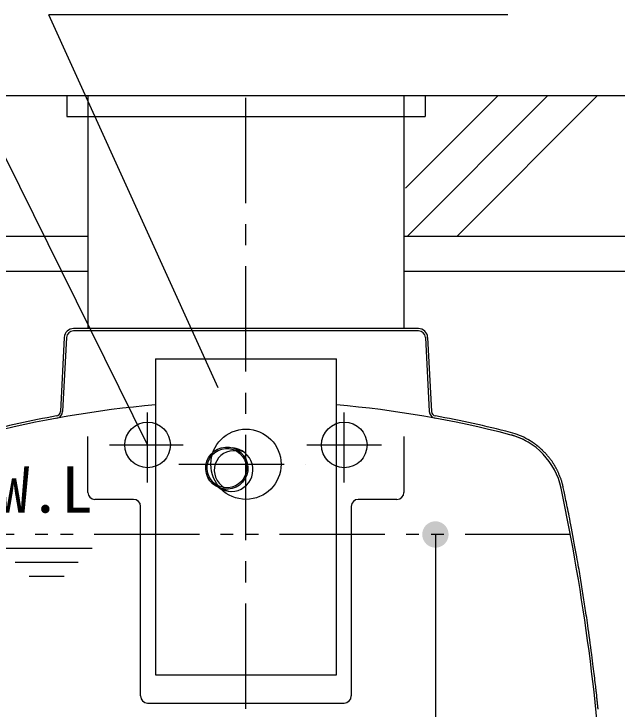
# Model space of a CAD drawing. Units: millimetres, scale not verified. Extents: x -23334 to 8910, y -6308 to 6308.
# Drawn here: x 1034 to 1893, y -2309 to -1319 of the extents above; entities that cross this region are included whole.
import ezdxf
from ezdxf.enums import TextEntityAlignment as Align

# ---------------------------------------------------------------- set-up
doc = ezdxf.new("R2010")
doc.units = ezdxf.units.MM
doc.header["$LTSCALE"] = 30
doc.linetypes.add('CHAIN1', pattern=[8, 5, -1, 1, -1])
doc.linetypes.add('DOUBLE_CHAIN1', pattern=[8.8, 5, -1, 0.6, -0.6, 0.6, -1])
for name, color, linetype, lineweight in [('0-1_空気管', 3, 'Continuous', 25), ('0-2_機器', 2, 'Continuous', 25), ('1-7_00クル-フ-6寸法', 132, 'Continuous', 25)]:
    doc.layers.add(name, color=color, linetype=linetype, lineweight=lineweight)
doc.styles.add('ＭＳ ゴシック', font='')
doc.styles.get('ＭＳ ゴシック').set_extended_font_data('MS Gothic')

msp = doc.modelspace()

# ---------------------------------------------------------------- linework, layer by layer
at = {"layer": '0-1_空気管'}
for p, q in [((1324.67, -1851.51), (1083.61, -1320.24)), ((1737.2, -1320.24), (1083.61, -1320.24)), ((1109.12, -1435.29), (1109.12, -1465.29)), ((1139.25, -1767.09), (1139.25, -1435.29)), ((1588.98, -1435.29), (1588.98, -1767.09)), ((1109.12, -1465.29), (1619.12, -1465.29)), ((1609.63, -1767.09), (1118.61, -1767.09)), ((1609.63, -1767.09), (1118.61, -1767.09)), ((1609.63, -1767.09), (1118.61, -1767.09)), ((1609.63, -1767.09), (1118.61, -1767.09)), ((1609.63, -1770.29), (1118.61, -1770.29)), ((1105.43, -1779.6), (1099.89, -1885.17)), ((1108.62, -1779.77), (1103.09, -1885.34)), ((1619.62, -1779.77), (1625.15, -1885.34)), ((1622.81, -1779.6), (1628.34, -1885.17)), ((1235.12, -1810.29), (1493.12, -1810.29)), ((1235.12, -1810.29), (1235.12, -2260.29)), ((1493.12, -2260.29), (1493.12, -1810.29)), ((1139.12, -2000.29), (1139.12, -1920.81)), ((1589.12, -1920.81), (1589.12, -2000.29)), ((1346.65, -1937.5), (1356.32, -1940.85)), ((1327.02, -1994.2), (1338.04, -1998.01)), ((1204.12, -2010.29), (1149.12, -2010.29)), ((1579.12, -2010.29), (1524.12, -2010.29)), ((1214.12, -2290.29), (1214.12, -2020.29)), ((1514.12, -2020.29), (1514.12, -2290.29)), ((1145.18, -2080.29), (1015.67, -2080.29)), ((1125.18, -2100.29), (1035.67, -2100.29)), ((1105.18, -2120.29), (1055.67, -2120.29)), ((1235.12, -2260.29), (1493.12, -2260.29)), ((1224.12, -2300.29), (1504.12, -2300.29))]:
    msp.add_line(p, q, dxfattribs=at)
at = {"layer": '0-1_空気管', "linetype": 'CHAIN1'}
for p, q in [((1364.12, -3268.44), (1364.12, -1435.29)), ((1224.12, -1986.33), (1224.12, -1886.49)), ((1504.12, -1986.33), (1504.12, -1886.49)), ((1169.86, -1932.79), (1274.65, -1932.79)), ((1450.95, -1932.79), (1557.15, -1932.79)), ((1268.51, -1960.29), (1448.68, -1960.29))]:
    msp.add_line(p, q, dxfattribs=at)
at = {"layer": '0-1_空気管', "linetype": 'DOUBLE_CHAIN1'}
msp.add_line((1826.07, -2060.29), (902.17, -2060.29), dxfattribs=at)
at = {"layer": '0-1_空気管'}
for points in [[(1224.12, -1932.79), (920.26, -1318.99), (608.82, -1318.99)], [(1109.12, -1435.29), (1619.12, -1435.29), (1619.12, -1465.29)], [(1767.64, -1926.22), (1767.53, -1926.15), (1767.44, -1926.09), (1767.35, -1926.04), (1767.27, -1926), (1767.2, -1925.96), (1766.94, -1925.8), (1766.87, -1925.76), (1766.79, -1925.72), (1766.71, -1925.67), (1766.53, -1925.57), (1766.45, -1925.52), (1766.36, -1925.47), (1766.28, -1925.42), (1766.2, -1925.38), (1766.13, -1925.34), (1766.07, -1925.3), (1766.02, -1925.27), (1765.97, -1925.24), (1765.92, -1925.21), (1765.88, -1925.19), (1765.84, -1925.17), (1765.8, -1925.15), (1765.76, -1925.13), (1765.73, -1925.11), (1765.7, -1925.09), (1765.67, -1925.07), (1765.64, -1925.06), (1765.62, -1925.05), (1765.6, -1925.03), (1765.58, -1925.02), (1765.56, -1925.01), (1765.53, -1925), (1765.52, -1924.99), (1765.52, -1924.99), (1765.52, -1924.99), (1765.52, -1924.99), (1765.51, -1924.99), (1765.51, -1924.98)], [(1772.3, -1929.14), (1772.15, -1929.05), (1772.02, -1928.96), (1771.9, -1928.88), (1771.79, -1928.81), (1771.68, -1928.74), (1771.59, -1928.68), (1771.5, -1928.62), (1771.42, -1928.56), (1771.33, -1928.51), (1771.25, -1928.46), (1771.17, -1928.41), (1771.09, -1928.35), (1771.01, -1928.3), (1770.92, -1928.24), (1770.83, -1928.18), (1770.73, -1928.12), (1770.62, -1928.05), (1770.49, -1927.97), (1770.36, -1927.88), (1770.21, -1927.79), (1770.06, -1927.7), (1769.91, -1927.6), (1769.75, -1927.5), (1769.6, -1927.4), (1769.45, -1927.31), (1769.3, -1927.22), (1769.17, -1927.14), (1769.04, -1927.06), (1768.92, -1926.99), (1768.81, -1926.92), (1768.7, -1926.85), (1768.59, -1926.78), (1768.48, -1926.71), (1768.36, -1926.65), (1768.24, -1926.57), (1768.12, -1926.5), (1767.87, -1926.35), (1767.76, -1926.28), (1767.64, -1926.22)], [(1784.08, -1938.31), (1783.65, -1937.93), (1783.47, -1937.77), (1783.26, -1937.58), (1783.01, -1937.36), (1782.74, -1937.11), (1782.45, -1936.86), (1782.14, -1936.59), (1781.83, -1936.31), (1781.5, -1936.03), (1781.18, -1935.75), (1780.84, -1935.47), (1780.5, -1935.2), (1780.16, -1934.91), (1779.8, -1934.63), (1779.42, -1934.33), (1779.03, -1934.03), (1778.63, -1933.71), (1778.19, -1933.38), (1777.75, -1933.04), (1777.3, -1932.71), (1776.85, -1932.37), (1776.41, -1932.05), (1775.99, -1931.73), (1775.59, -1931.44), (1775.22, -1931.17), (1774.89, -1930.93), (1774.59, -1930.72), (1774.33, -1930.53), (1774.09, -1930.37), (1773.88, -1930.21), (1773.68, -1930.07), (1773.48, -1929.94), (1773.3, -1929.82), (1773.12, -1929.7), (1772.95, -1929.58), (1772.77, -1929.46), (1772.61, -1929.35), (1772.45, -1929.25), (1772.3, -1929.14)], [(1785.35, -1939.46), (1785.02, -1939.16), (1784.08, -1938.31)], [(1804.55, -1963.7), (1804.24, -1963.16), (1803.92, -1962.62), (1803.6, -1962.06), (1803.27, -1961.5), (1802.94, -1960.93), (1802.6, -1960.36), (1802.25, -1959.79), (1801.9, -1959.21), (1801.54, -1958.64), (1801.18, -1958.07), (1800.8, -1957.49), (1800.4, -1956.9), (1799.98, -1956.29), (1799.52, -1955.65), (1799.03, -1954.98), (1798.5, -1954.26), (1797.91, -1953.48), (1797.26, -1952.66), (1796.57, -1951.78), (1795.85, -1950.88), (1795.12, -1949.96), (1794.37, -1949.05), (1793.64, -1948.16), (1792.93, -1947.31), (1792.25, -1946.51), (1791.62, -1945.78), (1791.02, -1945.11), (1790.47, -1944.49), (1789.94, -1943.92), (1789.44, -1943.39), (1788.95, -1942.88), (1788.47, -1942.4), (1787.99, -1941.93), (1787.51, -1941.47), (1787.04, -1941.02), (1786.58, -1940.58), (1786.13, -1940.18), (1785.72, -1939.8), (1785.35, -1939.46)], [(1815.94, -1993.54), (1815.72, -1992.52), (1815.63, -1992.09), (1815.52, -1991.58), (1815.4, -1991), (1815.25, -1990.36), (1815.09, -1989.68), (1814.93, -1988.96), (1814.74, -1988.21), (1814.55, -1987.46), (1814.35, -1986.7), (1814.13, -1985.94), (1813.91, -1985.16), (1813.66, -1984.36), (1813.39, -1983.53), (1813.09, -1982.66), (1812.77, -1981.75), (1812.41, -1980.77), (1812.02, -1979.75), (1811.6, -1978.67), (1811.17, -1977.58), (1810.72, -1976.47), (1810.28, -1975.38), (1809.83, -1974.33), (1809.41, -1973.33), (1809.01, -1972.4), (1808.64, -1971.56), (1808.3, -1970.79), (1807.98, -1970.1), (1807.68, -1969.47), (1807.39, -1968.88), (1807.11, -1968.33), (1806.84, -1967.8), (1806.3, -1966.78), (1806.02, -1966.28), (1805.74, -1965.77), (1805.45, -1965.26), (1805.15, -1964.75), (1804.86, -1964.23), (1804.55, -1963.7)], [(1817.6, -2001.37), (1817.17, -1999.32), (1815.94, -1993.54)], [(1844.41, -2147.15), (1843.91, -2144.07), (1843.42, -2140.98), (1842.92, -2137.9), (1842.43, -2134.81), (1841.93, -2131.73), (1840.93, -2125.56), (1840.42, -2122.48), (1839.91, -2119.39), (1839.4, -2116.31), (1838.88, -2113.22), (1838.35, -2110.08), (1837.79, -2106.85), (1837.21, -2103.47), (1836.58, -2099.91), (1835.9, -2096.1), (1835.17, -2092.01), (1834.36, -2087.58), (1833.49, -2082.79), (1832.56, -2077.72), (1831.58, -2072.45), (1830.59, -2067.09), (1829.58, -2061.73), (1828.6, -2056.47), (1827.64, -2051.39), (1826.73, -2046.62), (1825.88, -2042.19), (1825.1, -2038.11), (1824.36, -2034.32), (1823.66, -2030.76), (1822.99, -2027.4), (1822.34, -2024.19), (1821.71, -2021.07), (1821.08, -2018), (1820.45, -2014.95), (1819.82, -2011.94), (1819.22, -2009.04), (1818.64, -2006.27), (1818.09, -2003.7), (1817.6, -2001.37)], [(1863.5, -2289.6), (1863.04, -2285.46), (1862.85, -2283.72), (1862.62, -2281.64), (1862.36, -2279.28), (1862.07, -2276.66), (1861.76, -2273.86), (1861.42, -2270.9), (1861.07, -2267.86), (1860.72, -2264.76), (1860.35, -2261.65), (1859.98, -2258.49), (1859.59, -2255.23), (1859.17, -2251.83), (1858.72, -2248.24), (1858.23, -2244.41), (1857.7, -2240.28), (1857.12, -2235.82), (1856.49, -2230.99), (1855.81, -2225.88), (1855.1, -2220.57), (1854.37, -2215.17), (1853.64, -2209.77), (1852.91, -2204.46), (1852.21, -2199.35), (1851.54, -2194.53), (1850.92, -2190.08), (1850.34, -2185.96), (1849.79, -2182.13), (1849.27, -2178.55), (1848.77, -2175.16), (1848.28, -2171.92), (1847.81, -2168.77), (1847.33, -2165.67), (1846.85, -2162.59), (1846.37, -2159.5), (1845.88, -2156.41), (1845.39, -2153.33), (1844.9, -2150.24), (1844.41, -2147.15)], [(1864.46, -2298.54), (1864.43, -2298.25), (1864.4, -2297.98), (1864.38, -2297.72), (1864.35, -2297.48), (1864.33, -2297.23), (1864.3, -2296.99), (1864.27, -2296.73), (1864.24, -2296.46), (1864.21, -2296.17), (1864.18, -2295.86), (1864.14, -2295.52), (1864.1, -2295.17), (1864.07, -2294.8), (1864.02, -2294.44), (1863.99, -2294.08), (1863.95, -2293.73), (1863.91, -2293.4), (1863.88, -2293.1), (1863.85, -2292.81), (1863.82, -2292.54), (1863.79, -2292.29), (1863.77, -2292.05), (1863.74, -2291.81), (1863.72, -2291.59), (1863.69, -2291.36), (1863.64, -2290.93), (1863.62, -2290.72), (1863.6, -2290.52), (1863.58, -2290.33), (1863.56, -2290.16), (1863.54, -2290.02), (1863.5, -2289.6)], [(1865.16, -2305.1), (1865.15, -2304.96), (1865.13, -2304.84), (1865.12, -2304.73), (1865.11, -2304.62), (1865.1, -2304.53), (1865.09, -2304.44), (1865.08, -2304.35), (1865.07, -2304.26), (1865.06, -2304.17), (1865.05, -2304.08), (1865.04, -2303.98), (1865.03, -2303.89), (1865.02, -2303.78), (1865.01, -2303.68), (1865, -2303.57), (1864.99, -2303.45), (1864.97, -2303.33), (1864.96, -2303.19), (1864.94, -2303.06), (1864.93, -2302.91), (1864.91, -2302.77), (1864.9, -2302.62), (1864.88, -2302.46), (1864.86, -2302.3), (1864.85, -2302.14), (1864.83, -2301.97), (1864.81, -2301.8), (1864.79, -2301.61), (1864.77, -2301.41), (1864.75, -2301.19), (1864.72, -2300.96), (1864.7, -2300.7), (1864.67, -2300.42), (1864.63, -2300.12), (1864.6, -2299.8), (1864.57, -2299.48), (1864.53, -2299.16), (1864.5, -2298.84), (1864.46, -2298.54)], [(1865.56, -2308.94), (1865.56, -2308.92), (1865.55, -2308.91), (1865.55, -2308.89), (1865.55, -2308.88), (1865.55, -2308.87), (1865.55, -2308.85), (1865.54, -2308.8), (1865.54, -2308.77), (1865.54, -2308.74), (1865.53, -2308.67), (1865.52, -2308.6), (1865.52, -2308.56), (1865.51, -2308.52), (1865.51, -2308.48), (1865.51, -2308.43), (1865.5, -2308.38), (1865.49, -2308.32), (1865.49, -2308.25), (1865.48, -2308.17), (1865.47, -2308.09), (1865.46, -2307.99), (1865.45, -2307.88), (1865.42, -2307.66), (1865.41, -2307.54), (1865.39, -2307.32), (1865.38, -2307.21), (1865.37, -2307.1), (1865.36, -2306.99), (1865.34, -2306.88), (1865.33, -2306.77), (1865.32, -2306.65), (1865.31, -2306.52), (1865.29, -2306.38), (1865.28, -2306.23), (1865.26, -2306.07), (1865.21, -2305.56), (1865.19, -2305.4), (1865.17, -2305.24), (1865.16, -2305.1)]]:
    msp.add_lwpolyline(points, dxfattribs=at)
for centre, radius in [((1224.12, -1932.79), 32.5), ((1504.12, -1932.79), 32.5), ((1364.12, -1960.29), 50)]:
    msp.add_circle(centre, radius, dxfattribs=at)
for centre, radius, start, end in [((1118.61, -1780.29), 13.2, 90, 177), ((1118.61, -1780.29), 10, 90, 177), ((1609.63, -1780.29), 13.2, 2.99998, 90), ((1609.63, -1780.29), 10, 2.99998, 90), ((1364.12, -3370.29), 1500, 94.9335, 104.51398), ((1364.12, -3370.29), 1500, 75.48569, 85.06644), ((1093.1, -1884.81), 6.8, 280.33899, 357), ((1093.1, -1884.81), 10, 280.33899, 357), ((1635.14, -1884.81), 10, 183, 259.661), ((1635.14, -1884.81), 6.8, 183, 259.661), ((1364.12, -3370.29), 1503.2, 100.33286, 104.51398), ((1364.12, -3370.29), 1503.2, 75.48598, 79.66042), ((1714.99, -2014.97), 100, 60.68999, 75.48599), ((1714.99, -2014.97), 100, 11.98799, 75.48599), ((1714.99, -2014.97), 103.2, 60.68999, 75.48599), ((1343.12, -1968.02), 31, 236.12399, 85.689), ((1364.12, -1960.29), 50, 222.97299, 224.491), ((-1121.77, -2617.3), 3000, 2.99998, 11.98755), ((1149.12, -2000.29), 10, 180, 270), ((1579.12, -2000.29), 10, 270, 0), ((1204.12, -2020.29), 10, 0, 90), ((1524.12, -2020.29), 10, 90, 180), ((1224.12, -2290.29), 10, 180, 270), ((1504.12, -2290.29), 10, 270, 0)]:
    msp.add_arc(centre, radius, start, end, dxfattribs=at)
for major_axis in [(-28.43, 9.84), (-26.54, 9.19)]:
    msp.add_ellipse((1336.84, -1965.85), major_axis=major_axis, ratio=0.997, dxfattribs=at)
for major_axis, start_param, end_param in [((17.89, -22.22), 2.325798, 5.076677), ((-19.17, 23.8), 5.06634, 5.283787), ((-19.17, 23.8), 2.142195, 2.260346)]:
    msp.add_ellipse((1347.18, -1969.43), major_axis=major_axis, ratio=0.9743, start_param=start_param, end_param=end_param, dxfattribs=at)
at = {"layer": '0-2_機器'}
for p, q in [((794.12, -1435.29), (2565.81, -1435.29)), ((1591.53, -1567.09), (1723.33, -1435.29)), ((1594.03, -1635.29), (1794.04, -1435.29)), ((1664.75, -1635.29), (1864.75, -1435.29)), ((694.12, -1635.29), (1139.25, -1635.29)), ((1588.98, -1635.29), (2334.12, -1635.29)), ((694.12, -1685.29), (1139.25, -1685.29)), ((1588.98, -1685.29), (2334.12, -1685.29))]:
    msp.add_line(p, q, dxfattribs=at)
at = {"layer": '1-7_00クル-フ-6寸法', "color": 4}
for p, q in [((1634.12, -2060.29), (1633.89, -2060.29)), ((1633.89, -2060.29), (1633.89, -3310.29))]:
    msp.add_line(p, q, dxfattribs=at)
at = {"layer": '1-7_00クル-フ-6寸法'}
for points in [[(1633.89, -2060.29), (1618.05, -2050.25), (1619.44, -2048.34)], [(1633.89, -2060.29), (1619.44, -2048.34), (1621.05, -2046.62)], [(1633.89, -2060.29), (1621.05, -2046.62), (1622.86, -2045.12)], [(1633.89, -2060.29), (1622.86, -2045.12), (1624.85, -2043.86)], [(1633.89, -2060.29), (1624.85, -2043.86), (1626.98, -2042.86)], [(1633.89, -2060.29), (1626.98, -2042.86), (1629.22, -2042.13)], [(1633.89, -2060.29), (1629.22, -2042.13), (1631.54, -2041.69)], [(1633.89, -2060.29), (1631.54, -2041.69), (1633.89, -2041.54)], [(1633.89, -2060.29), (1633.89, -2041.54), (1636.24, -2041.69)], [(1633.89, -2060.29), (1636.24, -2041.69), (1638.55, -2042.13)], [(1633.89, -2060.29), (1638.55, -2042.13), (1640.79, -2042.86)], [(1633.89, -2060.29), (1640.79, -2042.86), (1642.92, -2043.86)], [(1633.89, -2060.29), (1642.92, -2043.86), (1644.91, -2045.12)], [(1633.89, -2060.29), (1644.91, -2045.12), (1646.72, -2046.62)], [(1633.89, -2060.29), (1646.72, -2046.62), (1648.33, -2048.34)], [(1633.89, -2060.29), (1648.33, -2048.34), (1649.72, -2050.25)], [(1633.89, -2060.29), (1615.17, -2059.12), (1615.47, -2056.78)], [(1633.89, -2060.29), (1615.47, -2056.78), (1616.05, -2054.5)], [(1633.89, -2060.29), (1616.05, -2054.5), (1616.92, -2052.31)], [(1633.89, -2060.29), (1616.92, -2052.31), (1618.05, -2050.25)], [(1633.89, -2060.29), (1649.72, -2050.25), (1650.85, -2052.31)], [(1633.89, -2060.29), (1650.85, -2052.31), (1651.72, -2054.5)], [(1633.89, -2060.29), (1651.72, -2054.5), (1652.3, -2056.78)], [(1633.89, -2060.29), (1652.3, -2056.78), (1652.6, -2059.12)], [(1633.89, -2060.29), (1615.17, -2061.47), (1615.17, -2059.12)], [(1633.89, -2060.29), (1615.47, -2063.81), (1615.17, -2061.47)], [(1633.89, -2060.29), (1616.05, -2066.09), (1615.47, -2063.81)], [(1633.89, -2060.29), (1616.92, -2068.28), (1616.05, -2066.09)], [(1633.89, -2060.29), (1618.05, -2070.34), (1616.92, -2068.28)], [(1633.89, -2060.29), (1619.44, -2072.24), (1618.05, -2070.34)], [(1633.89, -2060.29), (1621.05, -2073.96), (1619.44, -2072.24)], [(1633.89, -2060.29), (1622.86, -2075.46), (1621.05, -2073.96)], [(1633.89, -2060.29), (1624.85, -2076.72), (1622.86, -2075.46)], [(1633.89, -2060.29), (1626.98, -2077.73), (1624.85, -2076.72)], [(1633.89, -2060.29), (1629.22, -2078.45), (1626.98, -2077.73)], [(1633.89, -2060.29), (1631.54, -2078.89), (1629.22, -2078.45)], [(1633.89, -2060.29), (1633.89, -2079.04), (1631.54, -2078.89)], [(1633.89, -2060.29), (1652.6, -2059.12), (1652.6, -2061.47)], [(1633.89, -2060.29), (1636.24, -2078.89), (1633.89, -2079.04)], [(1633.89, -2060.29), (1638.55, -2078.45), (1636.24, -2078.89)], [(1633.89, -2060.29), (1640.79, -2077.73), (1638.55, -2078.45)], [(1633.89, -2060.29), (1642.92, -2076.72), (1640.79, -2077.73)], [(1633.89, -2060.29), (1644.91, -2075.46), (1642.92, -2076.72)], [(1633.89, -2060.29), (1646.72, -2073.96), (1644.91, -2075.46)], [(1633.89, -2060.29), (1648.33, -2072.24), (1646.72, -2073.96)], [(1633.89, -2060.29), (1649.72, -2070.34), (1648.33, -2072.24)], [(1633.89, -2060.29), (1650.85, -2068.28), (1649.72, -2070.34)], [(1633.89, -2060.29), (1651.72, -2066.09), (1650.85, -2068.28)], [(1633.89, -2060.29), (1652.3, -2063.81), (1651.72, -2066.09)], [(1633.89, -2060.29), (1652.6, -2061.47), (1652.3, -2063.81)]]:
    msp.add_solid(points, dxfattribs=at)

# ---------------------------------------------------------------- texts
at = {"layer": '0-1_空気管', "color": 4, "style": 'ＭＳ ゴシック'}
msp.add_text('W.L', height=65.98, dxfattribs=at).set_placement((1011.17, -2048.91), align=Align.BOTTOM_LEFT)

doc.saveas('drawing.dxf')
